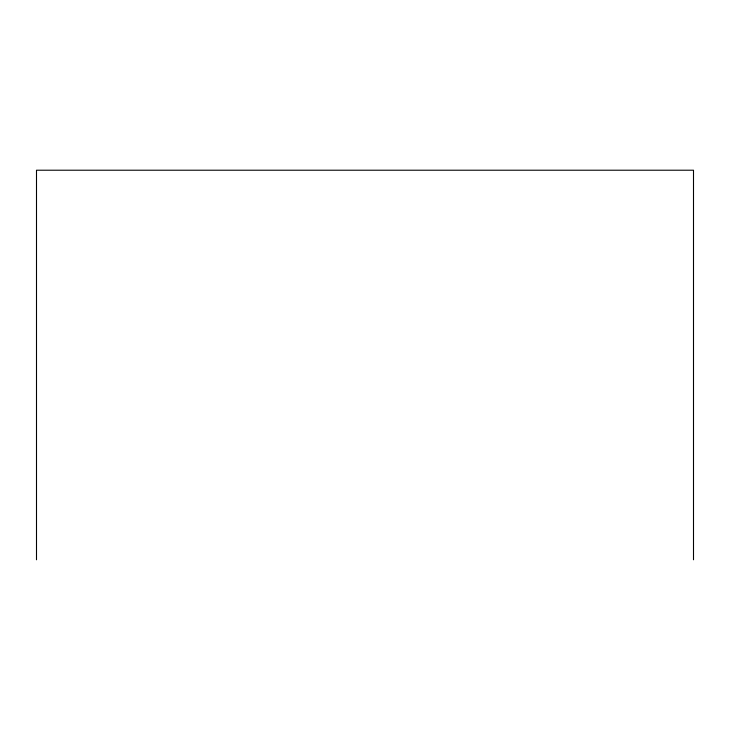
<?xml version="1.0" encoding="UTF-8"?>
<svg xmlns="http://www.w3.org/2000/svg" width="730" height="730" viewBox="0 0 730 730"><rect width="100%" height="100%" fill="white"/><g stroke="black" fill="none" stroke-linecap="round" stroke-linejoin="round"><path stroke-width="1.09" d="M693.5 559.782L693.5 170.218L36.5 170.218L36.5 559.782"/></g></svg>
